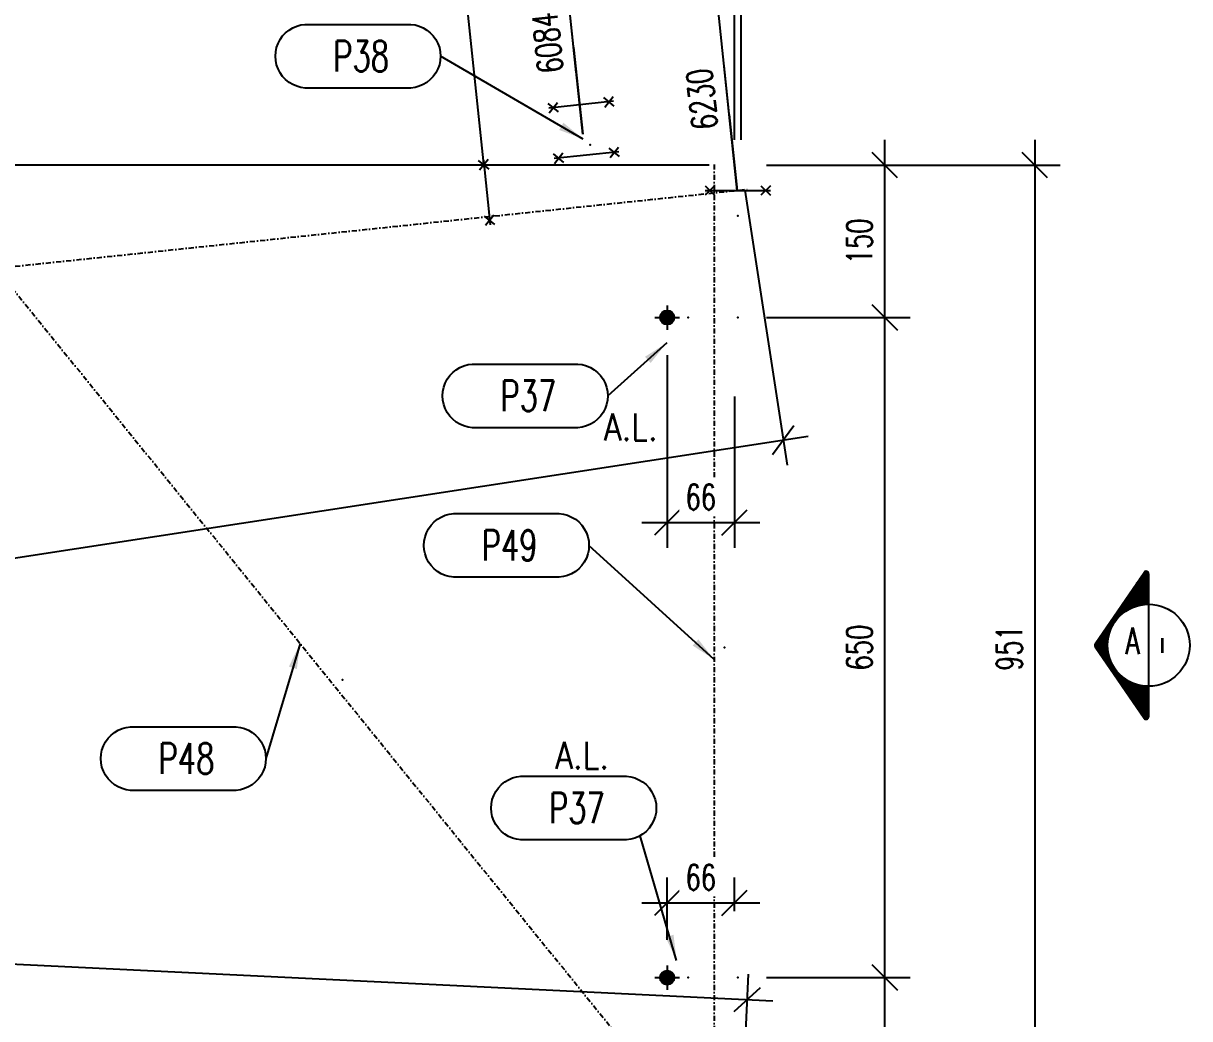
# Model space of a CAD drawing. Extents: x 8920 to 18626, y -10146 to 3021.
# Drawn here: x 14755 to 15904, y -3103 to -2123 of the extents above; entities that cross this region are included whole.
import ezdxf
from ezdxf.enums import TextEntityAlignment as Align

# ---------------------------------------------------------------- set-up
doc = ezdxf.new("R2010")
doc.units = 0
doc.header["$LTSCALE"] = 10
doc.header["$MEASUREMENT"] = 0
doc.linetypes.add('DASHDOT', pattern=[1, 0.5, -0.25, 0, -0.25])
doc.layers.get('0').update_dxf_attribs({"linetype": 'CONTINUOUS'})
doc.layers.get('Defpoints').update_dxf_attribs({"linetype": 'CONTINUOUS'})
for name, color, linetype in [('A', 2, 'DASHDOT'), ('Carimbo - Cotrijal', 7, 'CONTINUOUS'), ('CONTORNO3', 1, 'CONTINUOUS'), ('FORIR', 4, 'CONTINUOUS'), ('POS', 3, 'CONTINUOUS'), ('POS_BOX', 6, 'CONTINUOUS')]:
    doc.layers.add(name, color=color, linetype=linetype)
doc.styles.add('POS', font='ROMANS', dxfattribs={"width": 0.7})
doc.styles.add('ROMANS', font='romans.shx', dxfattribs={"width": 0.7})
doc.dimstyles.new('1-12.5', dxfattribs={"dimscale": 12.5, "dimtxt": 2, "dimasz": 2, "dimexe": 2, "dimexo": 2, "dimgap": 1, "dimtad": 1, "dimdec": 0, "dimzin": 0, "dimdsep": 46, "dimtxsty": 'ROMANS', "dimblk": 'OBLIQUE', "dimcen": 0, "dimdle": 2, "dimclrd": 1, "dimclre": 1, "dimclrt": 4, "dimadec": 0, "dimazin": 0, "dimtfac": 1, "dimtdec": 0, "dimtofl": 0, "dimtmove": 0, "dimatfit": 3, "dimfxl": 1, "dimtfill": 1, "dimtolj": 1, "dimtzin": 0, "dimarcsym": 0})

# ---------------------------------------------------------------- blocks, each defined once
blk = doc.blocks.new('M12')
for p, q in [((0, 12), (0, -12)), ((-12, 0), (12, 0))]:
    blk.add_line(p, q)
at = {"color": 4, "const_width": 7.01}
blk.add_lwpolyline([(-3.5, 0, 1), (3.5, 0, 1)], format="xyb", close=True, dxfattribs=at)
at = {"color": 4}
blk.add_circle((0, 0), 7, dxfattribs=at)
at = {"flags": 1}
blk.add_attdef('TOLE', (12.4, -6.1), '', height=5.26, dxfattribs=at)
blk = doc.blocks.new('MS')
at = {"color": 6}
for p, q in [((-4.7, 22.8), (4.7, 32.1)), ((-4.7, 32.1), (4.7, 22.8)), ((-4.7, -22.8), (4.7, -32.1)), ((-4.7, -32.1), (4.7, -22.8))]:
    blk.add_line(p, q, dxfattribs=at)
at = {"color": 3}
blk.add_line((0, -32.1), (0, 32.1), dxfattribs=at)
at = {"flags": 1}
for tag, p, height in [('DIAM', (0, 0), 8.01), ('TOLE', (1.3, -9.7), 5.26), ('AVAN', (1.3, -18.2), 5.26), ('DIET', (1.3, -24.6), 5.26)]:
    blk.add_attdef(tag, p, '', height=height, dxfattribs=at)
blk = doc.blocks.new('3D_INFOPOS')
blk.add_point((0, 0))
at = {"layer": 'FORIR', "flags": 1}
blk.add_attdef('POS_PEZ', (7.6, -4.3), '', height=5.26, dxfattribs=at)
blk = doc.blocks.new('_OBLIQUE')
at = {"color": 0, "linetype": 'ByBlock'}
blk.add_line((-0.5, -0.5), (0.5, 0.5), dxfattribs=at)
blk = doc.blocks.new('*D39')
at = {"color": 1, "lineweight": -2, "transparency": 16777216}
for p, q in [((15298.4, -2158.6), (15282.8, -2009.3)), ((13760.2, -2194.4), (15310.2, -2031.6)), ((13798.2, -2316.2), (13782.5, -2167))]:
    blk.add_line(p, q, dxfattribs=at)
at = {"layer": 'Defpoints', "color": 0, "transparency": 16777216}
for p in [(15285.4, -2034.2), (15301.1, -2183.5), (13800.8, -2341.1)]:
    blk.add_point(p, dxfattribs=at)
at = {"color": 1, "lineweight": -2, "transparency": 16777216, "xscale": 25, "yscale": 25, "zscale": 25}
for p, rotation in [((15285.4, -2034.2), 5.998079248007231), ((13785.1, -2191.8), 185.9980792480072)]:
    blk.add_blockref('_OBLIQUE', p, dxfattribs=dict(at, rotation=rotation))
at = {"color": 4, "transparency": 16777216, "insert": (14532.6, -2088.1), "char_height": 25, "attachment_point": 5, "rotation": 5.9981, "style": 'ROMANS', "bg_fill": 3, "box_fill_scale": 1.25, "bg_fill_color": 256, "bg_fill_true_color": 13158600, "bg_fill_transparency": 0}
blk.add_mtext('\\A1;1509', dxfattribs=at)
blk = doc.blocks.new('*D40')
at = {"color": 1, "lineweight": -2, "transparency": 16777216}
for p, q in [((15453.1, -2237.9), (15427.5, -1994.1)), ((15298.4, -2158.6), (15282.8, -2009.3)), ((15260.5, -2036.8), (15455, -2016.4))]:
    blk.add_line(p, q, dxfattribs=at)
at = {"layer": 'Defpoints', "color": 0, "transparency": 16777216}
for p in [(15430.1, -2019), (15301.1, -2183.5), (15455.7, -2262.8)]:
    blk.add_point(p, dxfattribs=at)
at = {"color": 1, "lineweight": -2, "transparency": 16777216, "xscale": 25, "yscale": 25, "zscale": 25}
for p, rotation in [((15430.1, -2019), 5.998079248007231), ((15285.4, -2034.2), 185.9980792480072)]:
    blk.add_blockref('_OBLIQUE', p, dxfattribs=dict(at, rotation=rotation))
at = {"color": 4, "transparency": 16777216, "insert": (15355.1, -2001.7), "char_height": 25, "attachment_point": 5, "rotation": 5.9981, "style": 'ROMANS', "bg_fill": 3, "box_fill_scale": 1.25, "bg_fill_color": 256, "bg_fill_true_color": 13158600, "bg_fill_transparency": 0}
blk.add_mtext('\\A1;146', dxfattribs=at)
blk = doc.blocks.new('*D41')
at = {"color": 1, "lineweight": -2, "transparency": 16777216}
for p, q in [((15455.7, -2237.8), (15455.7, -1781.4)), ((15462.1, -2237.8), (15462.1, -1781.4)), ((15455.7, -1806.4), (15430.7, -1806.4)), ((15462.1, -1806.4), (15573.8, -1806.4))]:
    blk.add_line(p, q, dxfattribs=at)
at = {"layer": 'Defpoints', "color": 0, "transparency": 16777216}
for p in [(15462.1, -1806.4), (15455.7, -2262.8), (15462.1, -2262.8)]:
    blk.add_point(p, dxfattribs=at)
at = {"color": 1, "lineweight": -2, "transparency": 16777216, "xscale": 25, "yscale": 25, "zscale": 25}
blk.add_blockref('_OBLIQUE', (15455.7, -1806.4), dxfattribs=at)
at = {"color": 1, "lineweight": -2, "transparency": 16777216, "xscale": 25, "yscale": 25, "zscale": 25, "rotation": 180}
blk.add_blockref('_OBLIQUE', (15462.1, -1806.4), dxfattribs=at)
at = {"color": 4, "transparency": 16777216, "insert": (15542.9, -1781.4), "char_height": 25, "attachment_point": 5, "style": 'ROMANS', "bg_fill": 3, "box_fill_scale": 1.25, "bg_fill_color": 256, "bg_fill_true_color": 13158600, "bg_fill_transparency": 0}
blk.add_mtext('\\A1;6.4', dxfattribs=at)
blk = doc.blocks.new('*D42')
at = {"color": 1, "lineweight": -2, "transparency": 16777216}
for p, q in [((9260.2, -2888.7), (9260.2, -1781.4)), ((15455.7, -2237.8), (15455.7, -1781.4)), ((15480.7, -1806.4), (9235.2, -1806.4))]:
    blk.add_line(p, q, dxfattribs=at)
at = {"layer": 'Defpoints', "color": 0, "transparency": 16777216}
for p in [(9260.2, -1806.4), (15455.7, -2262.8), (9260.2, -2913.7)]:
    blk.add_point(p, dxfattribs=at)
at = {"color": 1, "lineweight": -2, "transparency": 16777216, "xscale": 25, "yscale": 25, "zscale": 25, "rotation": 180}
blk.add_blockref('_OBLIQUE', (9260.2, -1806.4), dxfattribs=at)
at = {"color": 1, "lineweight": -2, "transparency": 16777216, "xscale": 25, "yscale": 25, "zscale": 25}
blk.add_blockref('_OBLIQUE', (15455.7, -1806.4), dxfattribs=at)
at = {"color": 4, "transparency": 16777216, "insert": (12358, -1781.4), "char_height": 25, "attachment_point": 5, "style": 'ROMANS', "bg_fill": 3, "box_fill_scale": 1.25, "bg_fill_color": 256, "bg_fill_true_color": 13158600, "bg_fill_transparency": 0}
blk.add_mtext('\\A1;6196', dxfattribs=at)
blk = doc.blocks.new('*D44')
at = {"color": 1, "lineweight": -2, "transparency": 16777216}
for p, q in [((9112.5, -2938.7), (9112.5, -2237.8)), ((15430.7, -2262.8), (9087.5, -2262.8)), ((9235.2, -2913.7), (9087.5, -2913.7))]:
    blk.add_line(p, q, dxfattribs=at)
at = {"layer": 'Defpoints', "color": 0, "transparency": 16777216}
for p in [(9112.5, -2262.8), (15455.7, -2262.8), (9260.2, -2913.7)]:
    blk.add_point(p, dxfattribs=at)
at = {"color": 1, "lineweight": -2, "transparency": 16777216, "xscale": 25, "yscale": 25, "zscale": 25}
for p, rotation in [((9112.5, -2262.8), 90), ((9112.5, -2913.7), 270)]:
    blk.add_blockref('_OBLIQUE', p, dxfattribs=dict(at, rotation=rotation))
at = {"color": 4, "transparency": 16777216, "insert": (9087.5, -2588.3), "char_height": 25, "attachment_point": 5, "rotation": 90, "style": 'ROMANS', "bg_fill": 3, "box_fill_scale": 1.25, "bg_fill_color": 256, "bg_fill_true_color": 13158600, "bg_fill_transparency": 0}
blk.add_mtext('\\A1;651', dxfattribs=at)
blk = doc.blocks.new('*D45')
at = {"color": 1, "lineweight": -2, "transparency": 16777216}
for p, q in [((8963.6, -2237.7), (8963.6, -3238.7)), ((15430.7, -2262.7), (8938.6, -2262.7)), ((9235.2, -3213.7), (8938.6, -3213.7))]:
    blk.add_line(p, q, dxfattribs=at)
at = {"layer": 'Defpoints', "color": 0, "transparency": 16777216}
for p in [(15455.7, -2262.7), (8963.6, -3213.7), (9260.2, -3213.7)]:
    blk.add_point(p, dxfattribs=at)
at = {"color": 1, "lineweight": -2, "transparency": 16777216, "xscale": 25, "yscale": 25, "zscale": 25}
for p, rotation in [((8963.6, -2262.7), 90), ((8963.6, -3213.7), 270)]:
    blk.add_blockref('_OBLIQUE', p, dxfattribs=dict(at, rotation=rotation))
at = {"color": 4, "transparency": 16777216, "insert": (8938.6, -2738.2), "char_height": 25, "attachment_point": 5, "rotation": 90, "style": 'ROMANS', "bg_fill": 3, "box_fill_scale": 1.25, "bg_fill_color": 256, "bg_fill_true_color": 13158600, "bg_fill_transparency": 0}
blk.add_mtext('\\A1;951', dxfattribs=at)
blk = doc.blocks.new('*D46')
at = {"color": 1, "lineweight": -2, "transparency": 16777216}
for p, q in [((15603.7, -3238.8), (15603.7, -3037.8)), ((15487.1, -3062.8), (15628.7, -3062.8)), ((15487.1, -3213.8), (15628.7, -3213.8))]:
    blk.add_line(p, q, dxfattribs=at)
at = {"layer": 'Defpoints', "color": 0, "transparency": 16777216}
for p in [(15462.1, -3062.8), (15603.7, -3062.8), (15462.1, -3213.8)]:
    blk.add_point(p, dxfattribs=at)
at = {"color": 1, "lineweight": -2, "transparency": 16777216, "xscale": 25, "yscale": 25, "zscale": 25}
for p, rotation in [((15603.7, -3062.8), 90), ((15603.7, -3213.8), 270)]:
    blk.add_blockref('_OBLIQUE', p, dxfattribs=dict(at, rotation=rotation))
at = {"color": 4, "transparency": 16777216, "insert": (15578.7, -3138.3), "char_height": 25, "attachment_point": 5, "rotation": 90, "style": 'ROMANS', "bg_fill": 3, "box_fill_scale": 1.25, "bg_fill_color": 256, "bg_fill_true_color": 13158600, "bg_fill_transparency": 0}
blk.add_mtext('\\A1;151', dxfattribs=at)
blk = doc.blocks.new('*D47')
at = {"color": 1, "lineweight": -2, "transparency": 16777216}
for p, q in [((15603.7, -3087.8), (15603.7, -2387.8)), ((15487.1, -2412.8), (15628.7, -2412.8)), ((15487.1, -3062.8), (15628.7, -3062.8))]:
    blk.add_line(p, q, dxfattribs=at)
at = {"layer": 'Defpoints', "color": 0, "transparency": 16777216}
for p in [(15462.1, -2412.8), (15603.7, -2412.8), (15462.1, -3062.8)]:
    blk.add_point(p, dxfattribs=at)
at = {"color": 1, "lineweight": -2, "transparency": 16777216, "xscale": 25, "yscale": 25, "zscale": 25}
for p, rotation in [((15603.7, -2412.8), 90), ((15603.7, -3062.8), 270)]:
    blk.add_blockref('_OBLIQUE', p, dxfattribs=dict(at, rotation=rotation))
at = {"color": 4, "transparency": 16777216, "insert": (15578.7, -2737.8), "char_height": 25, "attachment_point": 5, "rotation": 90, "style": 'ROMANS', "bg_fill": 3, "box_fill_scale": 1.25, "bg_fill_color": 256, "bg_fill_true_color": 13158600, "bg_fill_transparency": 0}
blk.add_mtext('\\A1;650', dxfattribs=at)
blk = doc.blocks.new('*D48')
at = {"color": 1, "lineweight": -2, "transparency": 16777216}
for p, q in [((15603.7, -2437.8), (15603.7, -2237.8)), ((15487.1, -2262.8), (15628.7, -2262.8)), ((15487.1, -2412.8), (15628.7, -2412.8))]:
    blk.add_line(p, q, dxfattribs=at)
at = {"layer": 'Defpoints', "color": 0, "transparency": 16777216}
for p in [(15462.1, -2262.8), (15603.7, -2262.8), (15462.1, -2412.8)]:
    blk.add_point(p, dxfattribs=at)
at = {"color": 1, "lineweight": -2, "transparency": 16777216, "xscale": 25, "yscale": 25, "zscale": 25}
for p, rotation in [((15603.7, -2262.8), 90), ((15603.7, -2412.8), 270)]:
    blk.add_blockref('_OBLIQUE', p, dxfattribs=dict(at, rotation=rotation))
at = {"color": 4, "transparency": 16777216, "insert": (15578.7, -2337.8), "char_height": 25, "attachment_point": 5, "rotation": 90, "style": 'ROMANS', "bg_fill": 3, "box_fill_scale": 1.25, "bg_fill_color": 256, "bg_fill_true_color": 13158600, "bg_fill_transparency": 0}
blk.add_mtext('\\A1;150', dxfattribs=at)
blk = doc.blocks.new('*D49')
at = {"color": 1, "lineweight": -2, "transparency": 16777216}
for p, q in [((15751.3, -2237.8), (15751.3, -3238.8)), ((15487.1, -2262.8), (15776.3, -2262.8)), ((15487.1, -3213.8), (15776.3, -3213.8))]:
    blk.add_line(p, q, dxfattribs=at)
at = {"layer": 'Defpoints', "color": 0, "transparency": 16777216}
for p in [(15462.1, -2262.8), (15462.1, -3213.8), (15751.3, -3213.8)]:
    blk.add_point(p, dxfattribs=at)
at = {"color": 1, "lineweight": -2, "transparency": 16777216, "xscale": 25, "yscale": 25, "zscale": 25}
for p, rotation in [((15751.3, -2262.8), 90), ((15751.3, -3213.8), 270)]:
    blk.add_blockref('_OBLIQUE', p, dxfattribs=dict(at, rotation=rotation))
at = {"color": 4, "transparency": 16777216, "insert": (15726.3, -2738.3), "char_height": 25, "attachment_point": 5, "rotation": 90, "style": 'ROMANS', "bg_fill": 3, "box_fill_scale": 1.25, "bg_fill_color": 256, "bg_fill_true_color": 13158600, "bg_fill_transparency": 0}
blk.add_mtext('\\A1;951', dxfattribs=at)
blk = doc.blocks.new('*D53')
at = {"color": 1, "lineweight": -2, "transparency": 16777216}
for p, q in [((15465.9, -2287.5), (15507.4, -2558.1)), ((9277, -3488.2), (15528.3, -2529.6)), ((9264, -3238.5), (9305.5, -3509.1))]:
    blk.add_line(p, q, dxfattribs=at)
at = {"layer": 'Defpoints', "color": 0, "transparency": 16777216}
for p in [(15462.1, -2262.8), (15503.6, -2533.4), (9260.2, -3213.8)]:
    blk.add_point(p, dxfattribs=at)
at = {"color": 1, "lineweight": -2, "transparency": 16777216, "xscale": 25, "yscale": 25, "zscale": 25}
for p, rotation in [((15503.6, -2533.4), 8.717836068186829), ((9301.7, -3484.4), 188.7178360681868)]:
    blk.add_blockref('_OBLIQUE', p, dxfattribs=dict(at, rotation=rotation))
at = {"color": 4, "transparency": 16777216, "insert": (12459.8, -2974.9), "char_height": 25, "attachment_point": 5, "rotation": 8.7178, "style": 'ROMANS', "bg_fill": 3, "box_fill_scale": 1.25, "bg_fill_color": 256, "bg_fill_true_color": 13158600, "bg_fill_transparency": 0}
blk.add_mtext('\\A1;6274', dxfattribs=at)
blk = doc.blocks.new('*D54')
at = {"color": 1, "lineweight": -2, "transparency": 16777216}
for p, q in [((9261.4, -2888.8), (9267.7, -2759.4)), ((9241.5, -2783.2), (15493.3, -3085.6)), ((15463.3, -3188.8), (15469.5, -3059.4))]:
    blk.add_line(p, q, dxfattribs=at)
at = {"layer": 'Defpoints', "color": 0, "transparency": 16777216}
for p in [(9260.2, -2913.7), (15468.3, -3084.4), (15462.1, -3213.8)]:
    blk.add_point(p, dxfattribs=at)
at = {"color": 1, "lineweight": -2, "transparency": 16777216, "xscale": 25, "yscale": 25, "zscale": 25}
for p, rotation in [((9266.5, -2784.4), 177.2302571309539), ((15468.3, -3084.4), 357.2302571309538)]:
    blk.add_blockref('_OBLIQUE', p, dxfattribs=dict(at, rotation=rotation))
at = {"color": 4, "transparency": 16777216, "insert": (12287, -2905.5), "char_height": 25, "attachment_point": 5, "rotation": 357.2303, "style": 'ROMANS', "bg_fill": 3, "box_fill_scale": 1.25, "bg_fill_color": 256, "bg_fill_true_color": 13158600, "bg_fill_transparency": 0}
blk.add_mtext('\\A1;6209', dxfattribs=at)
blk = doc.blocks.new('*D91')
at = {"color": 1, "lineweight": -2, "transparency": 16777216}
for p, q in [((15209.1, -2264.9), (15170.5, -1897.6)), ((9331.1, -2536.2), (15198, -1919.8)), ((9391.8, -2874.7), (9353.4, -2508.8))]:
    blk.add_line(p, q, dxfattribs=at)
at = {"layer": 'Defpoints', "color": 0, "transparency": 16777216}
for p in [(15173.1, -1922.4), (15211.7, -2289.7), (9394.5, -2899.5)]:
    blk.add_point(p, dxfattribs=at)
at = {"color": 1, "lineweight": -2, "transparency": 16777216, "xscale": 25, "yscale": 25, "zscale": 25}
for p, rotation in [((15173.1, -1922.4), 5.998079247891662), ((9356, -2533.6), 185.9980792478917)]:
    blk.add_blockref('_OBLIQUE', p, dxfattribs=dict(at, rotation=rotation))
at = {"color": 4, "transparency": 16777216, "insert": (12261.9, -2203.2), "char_height": 25, "attachment_point": 5, "rotation": 5.9981, "style": 'ROMANS', "bg_fill": 3, "box_fill_scale": 1.25, "bg_fill_color": 256, "bg_fill_true_color": 13158600, "bg_fill_transparency": 0}
blk.add_mtext('\\A1;5849', dxfattribs=at)
blk = doc.blocks.new('*D92')
at = {"color": 1, "lineweight": -2, "transparency": 16777216}
for p, q in [((15453.1, -2237.8), (15414.6, -1871.9)), ((15148.2, -1925), (15442.1, -1894.2)), ((15209.1, -2264.9), (15170.5, -1897.6))]:
    blk.add_line(p, q, dxfattribs=at)
at = {"layer": 'Defpoints', "color": 0, "transparency": 16777216}
for p in [(15417.2, -1896.8), (15455.7, -2262.7), (15211.7, -2289.7)]:
    blk.add_point(p, dxfattribs=at)
at = {"color": 1, "lineweight": -2, "transparency": 16777216, "xscale": 25, "yscale": 25, "zscale": 25}
for p, rotation in [((15417.2, -1896.8), 5.998079247891662), ((15173.1, -1922.4), 185.9980792478917)]:
    blk.add_blockref('_OBLIQUE', p, dxfattribs=dict(at, rotation=rotation))
at = {"color": 4, "transparency": 16777216, "insert": (15292.6, -1884.7), "char_height": 25, "attachment_point": 5, "rotation": 5.9981, "style": 'ROMANS', "bg_fill": 3, "box_fill_scale": 1.25, "bg_fill_color": 256, "bg_fill_true_color": 13158600, "bg_fill_transparency": 0}
blk.add_mtext('\\A1;246', dxfattribs=at)
blk = doc.blocks.new('*X93')
at = {"color": 0}
for p, q in [((3205.8, 3694.9), (3230, 3719.1)), ((3209.6, 3700.5), (3230, 3720.8)), ((3213.5, 3706.1), (3229.5, 3722.1)), ((3217.3, 3711.7), (3228.7, 3723)), ((3221.1, 3717.3), (3227.4, 3723.5)), ((3230, 3709.6), (3221.6, 3718)), ((3230, 3711.4), (3222.4, 3719.1)), ((3230, 3713.2), (3223.1, 3720.1)), ((3230, 3715), (3223.8, 3721.2)), ((3230, 3716.7), (3224.5, 3722.2)), ((3230, 3718.5), (3225.4, 3723.1)), ((3230, 3720.3), (3226.7, 3723.5)), ((3175.2, 3650.1), (3230, 3704.9)), ((3179, 3655.7), (3230, 3706.7)), ((3182.8, 3661.3), (3230, 3708.5)), ((3186.7, 3666.9), (3230, 3710.2)), ((3190.5, 3672.5), (3230, 3712)), ((3194.3, 3678.1), (3230, 3713.8)), ((3198.1, 3683.7), (3230, 3715.5)), ((3202, 3689.3), (3230, 3717.3)), ((3230, 3686.7), (3212.3, 3704.4)), ((3230, 3688.4), (3213, 3705.4)), ((3230, 3690.2), (3213.7, 3706.5)), ((3230, 3692), (3214.5, 3707.5)), ((3230, 3693.7), (3215.2, 3708.6)), ((3230, 3695.5), (3215.9, 3709.6)), ((3230, 3697.3), (3216.6, 3710.7)), ((3230, 3699), (3217.3, 3711.7)), ((3230, 3700.8), (3218, 3712.8)), ((3230, 3702.6), (3218.8, 3713.8)), ((3230, 3704.3), (3219.5, 3714.9)), ((3230, 3706.1), (3220.2, 3715.9)), ((3230, 3707.9), (3220.9, 3717)), ((3211.4, 3680.6), (3202.2, 3689.7)), ((3202.9, 3676.1), (3230, 3703.2)), ((3212.6, 3681.1), (3203, 3690.7)), ((3213.9, 3681.5), (3203.7, 3691.8)), ((3215.3, 3682), (3204.4, 3692.8)), ((3216.6, 3682.4), (3205.1, 3693.9)), ((3218, 3682.7), (3205.8, 3694.9)), ((3219.4, 3683.1), (3206.6, 3696)), ((3207.2, 3678.6), (3230, 3701.4)), ((3220.9, 3683.4), (3207.3, 3697)), ((3222.4, 3683.6), (3208, 3698.1)), ((3224, 3683.9), (3208.7, 3699.1)), ((3225.6, 3684), (3209.4, 3700.2)), ((3227.2, 3684.2), (3210.1, 3701.2)), ((3210.6, 3680.2), (3230, 3699.6)), ((3228.9, 3684.2), (3210.9, 3702.3)), ((3230, 3684.9), (3211.6, 3703.3)), ((3213.5, 3681.4), (3230, 3697.9)), ((3216.2, 3682.2), (3230, 3696.1)), ((3218.6, 3682.9), (3230, 3694.3)), ((3220.8, 3683.4), (3230, 3692.5)), ((3222.9, 3683.7), (3230, 3690.8)), ((3197.3, 3671.7), (3192.9, 3676)), ((3198.2, 3672.5), (3193.6, 3677.1)), ((3199.2, 3673.3), (3194.3, 3678.1)), ((3200.1, 3674.1), (3195.1, 3679.2)), ((3201.2, 3674.8), (3195.8, 3680.2)), ((3202.2, 3675.6), (3196.5, 3681.3)), ((3203.3, 3676.3), (3197.2, 3682.3)), ((3204.3, 3677), (3197.9, 3683.4)), ((3205.4, 3677.6), (3198.7, 3684.4)), ((3206.6, 3678.3), (3199.4, 3685.5)), ((3207.7, 3678.9), (3200.1, 3686.5)), ((3208.9, 3679.5), (3200.8, 3687.6)), ((3210.1, 3680), (3201.5, 3688.6)), ((3225, 3684), (3230, 3689)), ((3226.9, 3684.1), (3230, 3687.2)), ((3228.7, 3684.2), (3230, 3685.5)), ((3171.3, 3644.5), (3189.2, 3662.3)), ((3187.1, 3658.9), (3183.6, 3662.4)), ((3187.7, 3660), (3184.3, 3663.4)), ((3188.4, 3661.1), (3185, 3664.5)), ((3189.1, 3662.2), (3185.7, 3665.5)), ((3189.8, 3663.2), (3186.4, 3666.6)), ((3190.5, 3664.3), (3187.2, 3667.6)), ((3191.3, 3665.3), (3187.9, 3668.7)), ((3192.1, 3666.3), (3188.6, 3669.7)), ((3192.9, 3667.2), (3189.3, 3670.8)), ((3193.7, 3668.2), (3190, 3671.8)), ((3194.6, 3669.1), (3190.8, 3672.9)), ((3195.4, 3670), (3191.5, 3673.9)), ((3196.3, 3670.8), (3192.2, 3675)), ((3165.6, 3635.3), (3185, 3654.6)), ((3166, 3633.8), (3183.9, 3651.7)), ((3166.7, 3632.8), (3183, 3649.1)), ((3167.5, 3638.9), (3186.6, 3658)), ((3181.4, 3641.6), (3174.2, 3648.7)), ((3181.6, 3643.1), (3175, 3649.8)), ((3181.9, 3644.6), (3175.7, 3650.8)), ((3182.2, 3646.1), (3176.4, 3651.9)), ((3182.6, 3647.5), (3177.1, 3652.9)), ((3182.9, 3648.9), (3177.8, 3654)), ((3183.4, 3650.2), (3178.5, 3655)), ((3183.8, 3651.6), (3179.3, 3656.1)), ((3184.3, 3652.8), (3180, 3657.1)), ((3184.8, 3654.1), (3180.7, 3658.2)), ((3185.3, 3655.3), (3181.4, 3659.2)), ((3185.9, 3656.5), (3182.1, 3660.3)), ((3186.5, 3657.7), (3182.9, 3661.3)), ((3184.4, 3617.4), (3165.7, 3636)), ((3185.7, 3614.3), (3165.8, 3634.2)), ((3183.4, 3620.2), (3166.3, 3637.2)), ((3182.6, 3622.7), (3167.1, 3638.2)), ((3167.4, 3631.7), (3182.4, 3646.7)), ((3182.1, 3625), (3167.8, 3639.3)), ((3168.1, 3630.7), (3181.9, 3644.4)), ((3181.7, 3627.2), (3168.5, 3640.3)), ((3168.8, 3629.6), (3181.5, 3642.3)), ((3181.4, 3629.2), (3169.2, 3641.4)), ((3169.6, 3628.6), (3181.3, 3640.3)), ((3181.2, 3631.2), (3169.9, 3642.4)), ((3170.3, 3627.5), (3181.1, 3638.3)), ((3181, 3633.1), (3170.6, 3643.5)), ((3171, 3626.5), (3181, 3636.5)), ((3181, 3634.9), (3171.4, 3644.5)), ((3171.7, 3625.4), (3181, 3634.7)), ((3181, 3636.7), (3172.1, 3645.6)), ((3181.1, 3638.3), (3172.8, 3646.6)), ((3181.2, 3640), (3173.5, 3647.7)), ((3187.7, 3610.6), (3169.3, 3628.9)), ((3172.4, 3624.4), (3181.1, 3633)), ((3173.1, 3623.3), (3181.2, 3631.3)), ((3191.4, 3605.1), (3173.2, 3623.3)), ((3173.9, 3622.3), (3181.3, 3629.7)), ((3174.6, 3621.2), (3181.5, 3628.2)), ((3175.3, 3620.2), (3181.8, 3626.6)), ((3176, 3619.1), (3182, 3625.2)), ((3176.7, 3618.1), (3182.4, 3623.7)), ((3177.5, 3617), (3182.7, 3622.3)), ((3178.2, 3616), (3183.1, 3620.9)), ((3230, 3564.7), (3177, 3617.7)), ((3178.9, 3614.9), (3183.6, 3619.6)), ((3179.6, 3613.9), (3184, 3618.3)), ((3180.3, 3612.8), (3184.5, 3617)), ((3230, 3562.9), (3180.8, 3612.1)), ((3181, 3611.8), (3185, 3615.8)), ((3181.8, 3610.7), (3185.6, 3614.5)), ((3182.5, 3609.7), (3186.2, 3613.4)), ((3183.2, 3608.6), (3186.8, 3612.2)), ((3183.9, 3607.6), (3187.4, 3611)), ((3184.6, 3606.5), (3188, 3609.9)), ((3230, 3561.2), (3184.7, 3606.5)), ((3185.4, 3605.5), (3188.7, 3608.8)), ((3186.1, 3604.4), (3189.4, 3607.8)), ((3186.8, 3603.4), (3190.1, 3606.7)), ((3187.5, 3602.3), (3190.9, 3605.7)), ((3188.2, 3601.3), (3191.7, 3604.7)), ((3230, 3559.4), (3188.5, 3600.9)), ((3188.9, 3600.2), (3192.5, 3603.7)), ((3189.7, 3599.2), (3193.3, 3602.8)), ((3190.4, 3598.1), (3194.1, 3601.9)), ((3191.1, 3597.1), (3195, 3601)), ((3191.8, 3596), (3195.9, 3600.1)), ((3230, 3557.6), (3192.3, 3595.3)), ((3192.5, 3595), (3196.8, 3599.2)), ((3193.3, 3593.9), (3197.7, 3598.4)), ((3194, 3592.9), (3198.7, 3597.6)), ((3194.7, 3591.8), (3199.6, 3596.8)), ((3195.4, 3590.8), (3200.6, 3596)), ((3196.1, 3589.7), (3201.7, 3595.3)), ((3196.8, 3588.7), (3202.7, 3594.5)), ((3197.6, 3587.6), (3203.8, 3593.8)), ((3198.3, 3586.6), (3204.9, 3593.2)), ((3199, 3585.5), (3206, 3592.5)), ((3230, 3566.5), (3199.9, 3596.6)), ((3230, 3568.2), (3205.3, 3592.9)), ((3230, 3555.9), (3196.2, 3589.7)), ((3199.7, 3584.5), (3207.1, 3591.9)), ((3230, 3554.1), (3200, 3584.1)), ((3200.4, 3583.4), (3208.3, 3591.3)), ((3201.2, 3582.4), (3209.5, 3590.7)), ((3201.9, 3581.3), (3210.7, 3590.2)), ((3202.6, 3580.3), (3212, 3589.7)), ((3203.3, 3579.2), (3213.3, 3589.2)), ((3230, 3552.3), (3203.8, 3578.5)), ((3204, 3578.2), (3214.6, 3588.7)), ((3204.7, 3577.1), (3215.9, 3588.3)), ((3205.5, 3576.1), (3217.3, 3587.9)), ((3206.2, 3575), (3218.7, 3587.6)), ((3206.9, 3574), (3220.1, 3587.2)), ((3207.6, 3572.9), (3221.6, 3587)), ((3208.3, 3571.9), (3223.2, 3586.7)), ((3230, 3570), (3209.1, 3590.9)), ((3209.1, 3570.8), (3224.7, 3586.5)), ((3209.8, 3569.8), (3226.4, 3586.4)), ((3210.5, 3568.7), (3228, 3586.3)), ((3211.2, 3567.7), (3229.8, 3586.2)), ((3211.9, 3566.6), (3230, 3584.7)), ((3230, 3571.8), (3212.2, 3589.6)), ((3212.6, 3565.6), (3230, 3582.9)), ((3213.4, 3564.5), (3230, 3581.2)), ((3214.1, 3563.5), (3230, 3579.4)), ((3230, 3573.5), (3214.9, 3588.6)), ((3230, 3575.3), (3217.4, 3587.9)), ((3230, 3577.1), (3219.7, 3587.3)), ((3230, 3578.8), (3221.9, 3586.9)), ((3230, 3580.6), (3224, 3586.6)), ((3230, 3582.4), (3226, 3586.4)), ((3230, 3584.1), (3227.9, 3586.3)), ((3230, 3585.9), (3229.7, 3586.2)), ((3230, 3550.5), (3207.7, 3572.9)), ((3229.8, 3548.9), (3211.5, 3567.3)), ((3214.8, 3562.4), (3230, 3577.6)), ((3215.5, 3561.4), (3230, 3575.9)), ((3216.2, 3560.3), (3230, 3574.1)), ((3217, 3559.3), (3230, 3572.3)), ((3217.7, 3558.2), (3230, 3570.6)), ((3218.4, 3557.2), (3230, 3568.8)), ((3219.1, 3556.1), (3230, 3567)), ((3219.8, 3555.1), (3230, 3565.3)), ((3229.2, 3547.9), (3215.3, 3561.7)), ((3228.1, 3547.1), (3219.1, 3556.1)), ((3220.5, 3554), (3230, 3563.5)), ((3221.3, 3553), (3230, 3561.7)), ((3222, 3551.9), (3230, 3560)), ((3222.7, 3550.9), (3230, 3558.2)), ((3226.5, 3547), (3223, 3550.5)), ((3223.4, 3549.9), (3230, 3556.4)), ((3224.1, 3548.8), (3230, 3554.7)), ((3224.9, 3547.8), (3230, 3552.9)), ((3226, 3547.1), (3230, 3551.1)), ((3227.6, 3547), (3229.9, 3549.3))]:
    blk.add_line(p, q, dxfattribs=at)
blk = doc.blocks.new('Vista_Vertical')
at = {"layer": 'CONTORNO3'}
for p, q in [((0.029, 0.093), (3.239, 4.785)), ((0.029, -0.093), (3.239, -4.785))]:
    blk.add_line(p, q, dxfattribs=at)
blk.add_lwpolyline([(3.54, 4.692), (3.54, 0), (3.54, -4.692)], dxfattribs=at)
blk.add_circle((3.54, 0), 2.695, dxfattribs=at)
for centre, start, end in [((3.375, 4.692), 0, 145.61966), ((0.165, 0), 145.61966, 214.38034), ((3.375, -4.692), 214.38034, 0)]:
    blk.add_arc(centre, 0.165, start, end, dxfattribs=at)
at = {"xscale": -0.05500000000000001, "yscale": 0.05500000000000001, "zscale": 0.05500000000000001, "rotation": 180}
blk.add_blockref('*X93', (-174.11, 199.938), dxfattribs=at)
at = {"color": 5, "style": 'ROMANS', "width": 0.7}
blk.add_attdef('A', text='', height=1.75, dxfattribs=at).set_placement((2.476, -0.584), align=Align.CENTER)
blk.add_attdef('-', text='', height=1.75, rotation=90, dxfattribs=at).set_placement((5.197, -0.015), align=Align.CENTER)
blk = doc.blocks.new('tp_rip')
at = {"layer": 'POS_BOX'}
blk.add_line((0.062, 0.004), (0.062, 0.004), dxfattribs=at)
blk.add_lwpolyline([(8.665, 1.916, -1.07812), (8.665, -2.258), (2.323, -2.258, -1.07812), (2.323, 1.916), (8.665, 1.916)], format="xyb", dxfattribs=at)
at = {"style": 'POS', "width": 0.7}
blk.add_attdef('POS_PEZ', text='', height=2, dxfattribs=at).set_placement((5.705, -1.166), align=Align.CENTER)
blk = doc.blocks.new('*D100')
at = {"layer": 'Defpoints', "color": 0, "transparency": 16777216}
for p in [(15301, -2182.7), (15302.4, -2196.2), (9260.2, -2913.7)]:
    blk.add_point(p, dxfattribs=at)
at = {"layer": 'POS', "color": 1, "lineweight": -2, "transparency": 16777216}
for p, q in [((15306.2, -2232.4), (15293.2, -2108.9)), ((15299.8, -2171.4), (15297.2, -2146.5)), ((15297.2, -2146.5), (15306.2, -2232.4))]:
    blk.add_line(p, q, dxfattribs=at)
at = {"layer": 'POS', "color": 4, "transparency": 16777216, "insert": (15271.6, -2142.2), "char_height": 25, "attachment_point": 5, "rotation": 95.9981, "style": 'ROMANS', "bg_fill": 3, "box_fill_scale": 1.25, "bg_fill_color": 256, "bg_fill_true_color": 13158600, "bg_fill_transparency": 0}
blk.add_mtext('\\A1;6084', dxfattribs=at)
blk = doc.blocks.new('*D101')
at = {"layer": 'Defpoints', "color": 0, "transparency": 16777216}
for p in [(15453.1, -2237.9), (15455.7, -2262.7), (9260.2, -2913.7)]:
    blk.add_point(p, dxfattribs=at)
at = {"layer": 'POS', "color": 1, "lineweight": -2, "transparency": 16777216}
for p, q in [((15458.3, -2287.6), (15445.4, -2165)), ((15453.1, -2237.8), (15450.5, -2213)), ((15450.5, -2213), (15458.3, -2287.6))]:
    blk.add_line(p, q, dxfattribs=at)
at = {"layer": 'POS', "color": 4, "transparency": 16777216, "insert": (15423.7, -2197.8), "char_height": 25, "attachment_point": 5, "rotation": 95.9981, "style": 'ROMANS', "bg_fill": 3, "box_fill_scale": 1.25, "bg_fill_color": 256, "bg_fill_true_color": 13158600, "bg_fill_transparency": 0}
blk.add_mtext('\\A1;6230', dxfattribs=at)
blk = doc.blocks.new('*D102')
at = {"color": 1, "lineweight": -2, "transparency": 16777216}
for p, q in [((15389.4, -2449.8), (15389.4, -2639.7)), ((15455.7, -2490.5), (15455.7, -2639.7)), ((15364.4, -2614.7), (15480.7, -2614.7))]:
    blk.add_line(p, q, dxfattribs=at)
at = {"layer": 'Defpoints', "color": 0, "transparency": 16777216}
for p in [(15389.4, -2424.8), (15455.7, -2465.5), (15455.7, -2614.7)]:
    blk.add_point(p, dxfattribs=at)
at = {"color": 1, "lineweight": -2, "transparency": 16777216, "xscale": 25, "yscale": 25, "zscale": 25, "rotation": 180}
blk.add_blockref('_OBLIQUE', (15389.4, -2614.7), dxfattribs=at)
at = {"color": 1, "lineweight": -2, "transparency": 16777216, "xscale": 25, "yscale": 25, "zscale": 25}
blk.add_blockref('_OBLIQUE', (15455.7, -2614.7), dxfattribs=at)
at = {"color": 4, "transparency": 16777216, "insert": (15422.5, -2589.7), "char_height": 25, "attachment_point": 5, "style": 'ROMANS', "bg_fill": 3, "box_fill_scale": 1.25, "bg_fill_color": 256, "bg_fill_true_color": 13158600, "bg_fill_transparency": 0}
blk.add_mtext('\\A1;66', dxfattribs=at)
blk = doc.blocks.new('*D103')
at = {"color": 1, "lineweight": -2, "transparency": 16777216}
for p, q in [((15389.4, -3025.8), (15389.4, -2964.2)), ((15455.7, -2997.5), (15455.7, -2964.2)), ((15364.4, -2989.2), (15480.7, -2989.2))]:
    blk.add_line(p, q, dxfattribs=at)
at = {"layer": 'Defpoints', "color": 0, "transparency": 16777216}
for p in [(15455.7, -2989.2), (15455.7, -3022.5), (15389.4, -3050.8)]:
    blk.add_point(p, dxfattribs=at)
at = {"color": 1, "lineweight": -2, "transparency": 16777216, "xscale": 25, "yscale": 25, "zscale": 25, "rotation": 180}
blk.add_blockref('_OBLIQUE', (15389.4, -2989.2), dxfattribs=at)
at = {"color": 1, "lineweight": -2, "transparency": 16777216, "xscale": 25, "yscale": 25, "zscale": 25}
blk.add_blockref('_OBLIQUE', (15455.7, -2989.2), dxfattribs=at)
at = {"color": 4, "transparency": 16777216, "insert": (15422.5, -2964.2), "char_height": 25, "attachment_point": 5, "style": 'ROMANS', "bg_fill": 3, "box_fill_scale": 1.25, "bg_fill_color": 256, "bg_fill_true_color": 13158600, "bg_fill_transparency": 0}
blk.add_mtext('\\A1;66', dxfattribs=at)

msp = doc.modelspace()

# ---------------------------------------------------------------- linework, layer by layer
at = {"layer": 'A'}
for p, q in [((15435.70598, -2262.09048), (15435.70598, -3237.16186)), ((9252.8731, -2939.64483), (15468.26363, -2286.59162)), ((14687.20598, -2313.46677), (15435.70598, -3237.16186))]:
    msp.add_line(p, q, dxfattribs=at)

# ---------------------------------------------------------------- block references
for p, rotation in [((15304.6457, -2203.23172), 96.02915511397136), ((15309.89742, -2252.95515), 96.02915511396274), ((15211.68388, -2289.74522), 185.9980792478908), ((15458.90598, -2287.77344), 270)]:
    msp.add_blockref('MS', p, dxfattribs=dict(rotation=rotation))
for name, p in [('3D_INFOPOS', (15313.56534, -2242.62917)), ('3D_INFOPOS', (15458.90585, -2312.77344)), ('M12', (15389.35598, -2412.82077)), ('3D_INFOPOS', (15410.03106, -2412.82078)), ('3D_INFOPOS', (15410.03138, -2412.82078)), ('3D_INFOPOS', (15458.88133, -2412.82078)), ('3D_INFOPOS', (15445.71182, -2737.91363)), ('3D_INFOPOS', (15069.58843, -2769.45716)), ('M12', (15389.35598, -3062.82077)), ('3D_INFOPOS', (15410.03088, -3062.82077)), ('3D_INFOPOS', (15410.03097, -3062.82077)), ('3D_INFOPOS', (15458.88111, -3062.82077))]:
    msp.add_blockref(name, p)
at = {"xscale": 15, "yscale": 15, "zscale": 15}
msp.add_blockref('Vista_Vertical', (15810.39089, -2735.557), dxfattribs=at).add_auto_attribs({'A': 'A', '-': '-'})

# ---------------------------------------------------------------- next in the draw order: dimensions: what is measured, and where the dimension line sits
dim = msp.add_linear_dim(base=(15285.36584, -2034.19548), p1=(13800.76994, -2341.10718), p2=(15301.0533, -2183.4999), angle=5.99807925, dimstyle='1-12.5', override={"dimtmove": 1})
dim.commit()
dim.dimension.update_dxf_attribs({"geometry": '*D39', "text_midpoint": (14532.61323, -2088.14983)})
dim = msp.add_linear_dim(base=(15603.67817, -3062.82077), p1=(15462.10598, -3213.77344), p2=(15462.05598, -3062.82077), angle=90, dimstyle='1-12.5')
dim.commit()
dim.dimension.update_dxf_attribs({"geometry": '*D46', "text_midpoint": (15578.67817, -3138.29711)})

# ---------------------------------------------------------------- next in the draw order: dimensions: what is measured, and where the dimension line sits
dim = msp.add_linear_dim(base=(15430.09148, -2018.98911), p1=(15301.0533, -2183.4999), p2=(15455.70598, -2262.77344), angle=5.99807925, dimstyle='1-12.5', override={"dimtmove": 1})
dim.commit()
dim.dimension.update_dxf_attribs({"geometry": '*D40', "text_midpoint": (15355.11628, -2001.72916)})

# ---------------------------------------------------------------- next in the draw order: dimensions: what is measured, and where the dimension line sits
dim = msp.add_linear_dim(base=(15462.10598, -1806.40152), p1=(15455.706, -2262.77362), p2=(15462.10598, -2262.77344), dimstyle='1-12.5', override={"dimdec": 1})
dim.commit()
dim.dimension.update_dxf_attribs({"geometry": '*D41', "text_midpoint": (15542.93932, -1781.40152)})

# ---------------------------------------------------------------- next in the draw order: dimensions: what is measured, and where the dimension line sits
dim = msp.add_linear_dim(base=(9260.20582, -1806.40152), p1=(15455.706, -2262.77362), p2=(9260.20582, -2913.73523), dimstyle='1-12.5')
dim.commit()
dim.dimension.update_dxf_attribs({"geometry": '*D42', "text_midpoint": (12357.95591, -1781.40152)})

# ---------------------------------------------------------------- next in the draw order: dimensions: what is measured, and where the dimension line sits
for base, p1, p2, picture, middle in [((9112.46316, -2262.77362), (9260.20582, -2913.73523), (15455.706, -2262.77362), '*D44', (9087.46316, -2588.25443)), ((15603.67817, -2412.82077), (15462.05598, -3062.82077), (15462.05598, -2412.82077), '*D47', (15578.67817, -2737.82077))]:
    dim = msp.add_linear_dim(base=base, p1=p1, p2=p2, angle=90, dimstyle='1-12.5')
    dim.commit()
    dim.dimension.update_dxf_attribs({"geometry": picture, "text_midpoint": middle})

# ---------------------------------------------------------------- next in the draw order: dimensions: what is measured, and where the dimension line sits
for base, p1, p2, picture, middle in [((8963.55384, -3213.73674), (15455.6977, -2262.69496), (9260.20598, -3213.73674), '*D45', (8938.55384, -2738.21585)), ((15603.67817, -2262.77344), (15462.05598, -2412.82077), (15462.05598, -2262.77344), '*D48', (15578.67817, -2337.79711))]:
    dim = msp.add_linear_dim(base=base, p1=p1, p2=p2, angle=90, dimstyle='1-12.5')
    dim.commit()
    dim.dimension.update_dxf_attribs({"geometry": picture, "text_midpoint": middle})

# ---------------------------------------------------------------- next in the draw order: dimensions: what is measured, and where the dimension line sits
dim = msp.add_linear_dim(base=(15751.28386, -3213.77344), p1=(15462.05598, -2262.77344), p2=(15462.05598, -3213.77344), angle=90, dimstyle='1-12.5')
dim.commit()
dim.dimension.update_dxf_attribs({"geometry": '*D49', "text_midpoint": (15726.28386, -2738.27344)})

# ---------------------------------------------------------------- next in the draw order: dimensions: what is measured, and where the dimension line sits
dim = msp.add_linear_dim(base=(15503.60588, -2533.41296), p1=(9260.20598, -3213.77344), p2=(15462.10598, -2262.77344), angle=8.71783607, dimstyle='1-12.5')
dim.commit()
dim.dimension.update_dxf_attribs({"geometry": '*D53', "text_midpoint": (12463.61321, -2999.56576), "dimtype": 161})

# ---------------------------------------------------------------- next in the draw order: texts
at = {"layer": 'Carimbo - Cotrijal', "color": 230, "linetype": 'Continuous', "lineweight": 13, "style": 'ROMANS', "width": 0.85}
msp.add_text('A.L.', height=26.515152, dxfattribs=at).set_placement((15326.9717, -2533.91434))

# ---------------------------------------------------------------- next in the draw order: dimensions: what is measured, and where the dimension line sits
dim = msp.add_linear_dim(base=(15468.31448, -3084.40902), p1=(9260.20582, -2913.73523), p2=(15462.05598, -3213.77344), angle=357.23025713, dimstyle='1-12.5')
dim.commit()
dim.dimension.update_dxf_attribs({"geometry": '*D54', "text_midpoint": (12285.82024, -2930.4437), "dimtype": 161})

# ---------------------------------------------------------------- next in the draw order: leaders
at = {"layer": 'POS'}
for points in [[(15388.89728, -2437.82077), (15330.79349, -2489.97931)], [(15435.70598, -2749.62617), (15312.33183, -2637.19897)]]:
    msp.add_leader(points, dimstyle='1-12.5', override={"dimgap": 1, "dimtad": 0}, dxfattribs=at)

# ---------------------------------------------------------------- next in the draw order: texts
at = {"layer": 'Carimbo - Cotrijal', "color": 230, "linetype": 'Continuous', "lineweight": 13, "style": 'ROMANS', "width": 0.85}
msp.add_text('A.L.', height=26.515152, dxfattribs=at).set_placement((15279.08671, -2857.21205))

# ---------------------------------------------------------------- next in the draw order: dimensions: what is measured, and where the dimension line sits
dim = msp.add_linear_dim(base=(15173.08918, -1922.42278), p1=(9394.45589, -2899.52502), p2=(15211.68388, -2289.74522), angle=185.99807925, dimstyle='1-12.5', override={"dimtmove": 1})
dim.commit()
dim.dimension.update_dxf_attribs({"geometry": '*D91', "text_midpoint": (12261.93755, -2203.16086)})

# ---------------------------------------------------------------- next in the draw order: leaders
at = {"layer": 'POS'}
msp.add_leader([(15398.692, -3045.84513), (15362.65835, -2923.19637)], dimstyle='1-12.5', override={"dimgap": 1, "dimtad": 0}, dxfattribs=at)

# ---------------------------------------------------------------- next in the draw order: block references
at = {"layer": 'POS', "xscale": 15, "yscale": 15, "zscale": 15}
for p, values in [((15167.07594, -2487.41596), {'POS_PEZ': 'P37'}), ((15148.61428, -2634.63561), {'POS_PEZ': 'P49'}), ((14830.44002, -2844.57349), {'POS_PEZ': 'P48'}), ((15214.90913, -2893.29068), {'POS_PEZ': 'P37'})]:
    msp.add_blockref('tp_rip', p, dxfattribs=at).add_auto_attribs(values)

# ---------------------------------------------------------------- next in the draw order: dimensions: what is measured, and where the dimension line sits
dim = msp.add_linear_dim(base=(15417.2497, -1896.76875), p1=(15211.68388, -2289.74522), p2=(15455.6977, -2262.69496), angle=185.99807925, dimstyle='1-12.5', override={"dimtmove": 1})
dim.commit()
dim.dimension.update_dxf_attribs({"geometry": '*D92', "text_midpoint": (15292.55707, -1884.73263)})
dim = msp.add_linear_dim(base=(15455.70598, -2989.22703), p1=(15389.35598, -3050.82077), p2=(15455.70598, -3022.5458), dimstyle='1-12.5')
dim.commit()
dim.dimension.update_dxf_attribs({"geometry": '*D103', "text_midpoint": (15422.53098, -2964.22703)})

# ---------------------------------------------------------------- next in the draw order: leaders
at = {"layer": 'POS'}
msp.add_leader([(15027.83016, -2733.81798), (14994.15757, -2847.13685)], dimstyle='1-12.5', override={"dimgap": 1, "dimtad": 0}, dxfattribs=at)

# ---------------------------------------------------------------- next in the draw order: block references
at = {"layer": 'POS', "xscale": 15, "yscale": 15, "zscale": 15}
msp.add_blockref('tp_rip', (15002.40883, -2152.93377), dxfattribs=at).add_auto_attribs({'POS_PEZ': 'P38'})

# ---------------------------------------------------------------- next in the draw order: leaders
at = {"layer": 'POS'}
msp.add_leader([(15306.71655, -2237.11958), (15166.12639, -2155.49712)], dimstyle='1-12.5', override={"dimgap": 1, "dimtad": 0}, dxfattribs=at)

# ---------------------------------------------------------------- next in the draw order: dimensions: what is measured, and where the dimension line sits
dim = msp.add_ordinate_dim(feature_location=(15302.39585, -2196.2183), offset=(-1.43213, 13.55947), dtype=1, origin=(9260.20598, -2913.73675), dimstyle='1-12.5', dxfattribs=at)
dim.commit()
dim.dimension.update_dxf_attribs({"geometry": '*D100', "text_midpoint": (15271.57246, -2142.17511)})

# ---------------------------------------------------------------- next in the draw order: dimensions: what is measured, and where the dimension line sits
dim = msp.add_ordinate_dim(feature_location=(15455.6977, -2262.69496), offset=(-2.60409, 24.78465), dtype=1, origin=(9260.20598, -2913.73675), dimstyle='1-12.5', dxfattribs=at)
dim.commit()
dim.dimension.update_dxf_attribs({"geometry": '*D101', "text_midpoint": (15423.74589, -2197.84097)})

# ---------------------------------------------------------------- next in the draw order: dimensions: what is measured, and where the dimension line sits
dim = msp.add_linear_dim(base=(15455.70598, -2614.66408), p1=(15389.35598, -2424.82077), p2=(15455.70598, -2465.45399), dimstyle='1-12.5')
dim.commit()
dim.dimension.update_dxf_attribs({"geometry": '*D102', "text_midpoint": (15422.53098, -2589.66408)})

doc.saveas('drawing.dxf')
